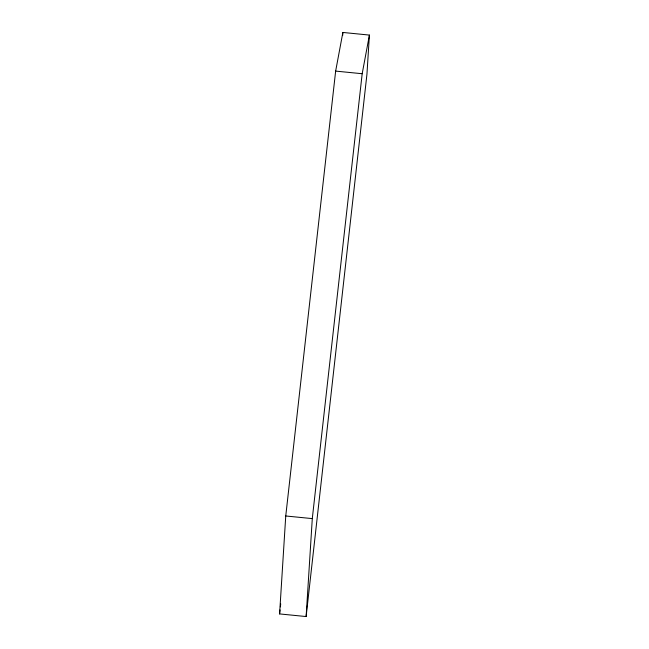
<?xml version="1.0" encoding="UTF-8"?>
<svg xmlns="http://www.w3.org/2000/svg" width="649" height="649" viewBox="0 0 649 649"><rect width="100%" height="100%" fill="white"/><g stroke="black" fill="none" stroke-linecap="round" stroke-linejoin="round"><path stroke-width="0.97" d="M279.589 613.922L285.747 515.979L335.647 71.098L342.875 32.45L369.411 35.078L366.945 74.254L306.125 616.55L279.589 613.922L280.035 609.898M306.125 616.55L312.291 518.608L362.183 73.726L369.411 35.078M342.68 35.46L342.875 32.45M280.376 606.88L280.717 603.862M335.647 71.098L362.183 73.726M285.747 515.979L312.291 518.608"/></g></svg>
